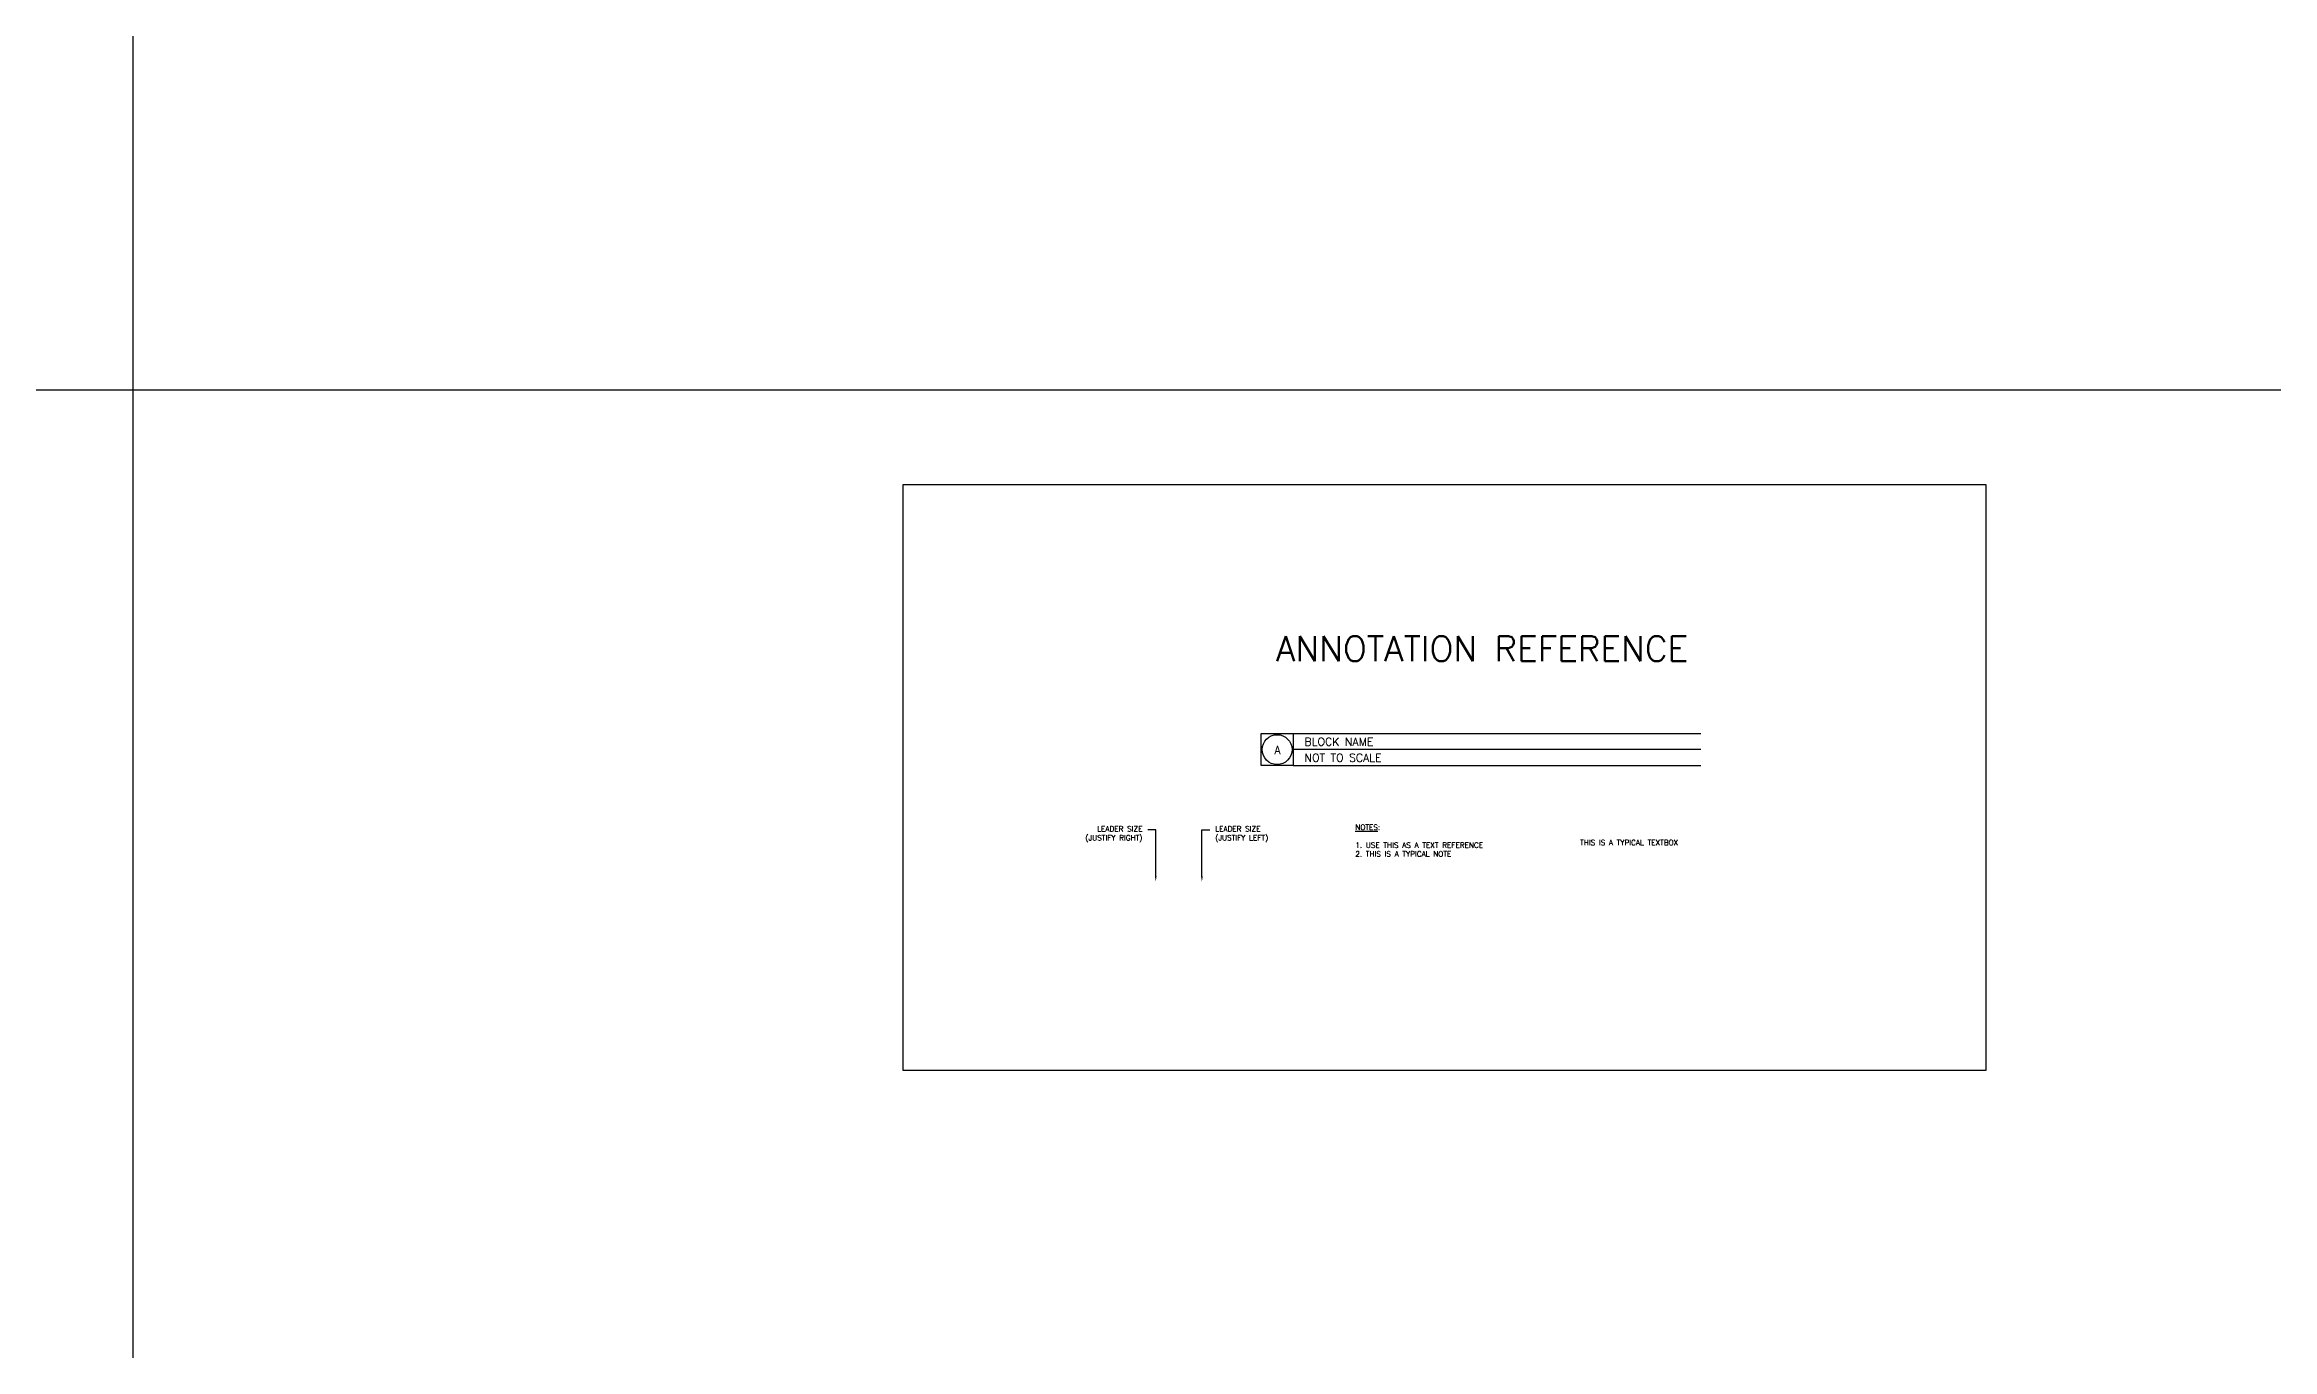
# Model space of a CAD drawing. Header units: inches. Extents: x -6 to 441, y 0 to 338.
# Drawn here: x 215.4 to 267.6, y 94.3 to 124.9 of the extents above; entities that cross this region are included whole.
import ezdxf
from ezdxf import colors
from ezdxf.entities.mleader import LeaderData, LeaderLine
from ezdxf.math import Vec2, Vec3

# ---------------------------------------------------------------- set-up
doc = ezdxf.new("R2010")
doc.units = ezdxf.units.IN
doc.header["$MEASUREMENT"] = 0
doc.styles.add('Roman', font='romans.shx', dxfattribs={"height": 0.125})
doc.styles.add('Roman-A', font='romans.shx', dxfattribs={"height": 0.125})

# ---------------------------------------------------------------- blocks, each defined once
blk = doc.blocks.new('*U28')
blk.add_lwpolyline([(0, 0.75), (0.75, 0.75), (0.75, 0), (0, 0)], close=True)
blk.add_circle((0.375, 0.375), 0.35)
at = {"insert": (0.383, 0.366), "char_height": 0.188, "width": 0.46087, "attachment_point": 5, "style": 'Roman-A'}
blk.add_mtext('A', dxfattribs=at)

msp = doc.modelspace()

# ---------------------------------------------------------------- linework, layer by layer
for p, q in [((217.495, 227.508), (217.495, 0)), ((0, 116.795), (434.989, 116.795)), ((243.927, 108.741), (254.231, 108.741)), ((254.231, 108.366), (244.677, 108.366)), ((244.677, 107.991), (254.231, 107.991))]:
    msp.add_line(p, q)
msp.add_lwpolyline([(235.539, 114.573), (260.903, 114.573), (260.903, 100.852), (235.539, 100.852)], close=True)

# ---------------------------------------------------------------- block references
msp.add_blockref('*U28', (243.927, 107.991))

# ---------------------------------------------------------------- texts
at = {"style": 'Roman-A'}
for s, insert, char_height, width, attachment_point in [('ANNOTATION REFERENCE', (249.104, 111.026), 0.59151, 14.08062, 2), ('BLOCK NAME', (244.943, 108.645), 0.1875, 8.11395, 1), ('NOT TO SCALE', (244.943, 108.27), 0.1875, 8.11395, 1), ('{\\LNOTES}:\\P \\P1. USE THIS AS A TEXT REFERENCE\\P2. THIS IS A TYPICAL NOTE', (246.134, 106.609), 0.125, 4.65793, 1), ('THIS IS A TYPICAL TEXTBOX', (251.401, 106.251), 0.125, 4.81893, 1)]:
    msp.add_mtext(s, dxfattribs=dict(at, insert=insert, char_height=char_height, width=width, attachment_point=attachment_point))

# ---------------------------------------------------------------- leaders
ml = msp.add_multileader_mtext('Standard')
ml.set_content('LEADER SIZE ^J(JUSTIFY RIGHT)', color=256, style='Roman')
ml.set_leader_properties()
ml.build(insert=Vec2(0, 0))
ml.multileader.update_dxf_attribs({"dogleg_length": 0.125, "arrow_head_size": 0.125})
ctx = ml.context
ctx.base_point, ctx.char_height, ctx.arrow_head_size, ctx.landing_gap_size, ctx.plane_origin = Vec3(239.553, 106.489), 0.125, 0.125, 0.125, Vec3(242.733, 104.864)
ctx.text_align_type = 2
notes = []
notes.append((ctx, [(0, (1, 1, 0), (241.459, 106.489), (-1, 0), 0.186, [(0, [(241.459, 105.275)], 0, [])])]))
ctx.mtext.insert, ctx.mtext.alignment, ctx.mtext.flow_direction = Vec3(241.148, 106.572), 3, 5
ml = msp.add_multileader_mtext('Standard')
ml.set_content('LEADER SIZE^J(JUSTIFY LEFT)', color=256, style='Roman')
ml.set_leader_properties()
ml.build(insert=Vec2(0, 0))
ml.multileader.update_dxf_attribs({"dogleg_length": 0.125, "arrow_head_size": 0.125})
ctx = ml.context
ctx.base_point, ctx.char_height, ctx.arrow_head_size, ctx.landing_gap_size, ctx.plane_origin = Vec3(242.727, 106.489), 0.125, 0.125, 0.125, Vec3(242.209, 105.131)
notes.append((ctx, [(0, (1, 1, 0), (242.54, 106.489), (1, 0), 0.186, [(0, [(242.54, 105.275)], 0, [])])]))
ctx.mtext.insert, ctx.mtext.flow_direction = Vec3(242.852, 106.572), 5
for ctx, leaders in notes:
    for number, flags, end, landing, length, lines in leaders:
        leader = LeaderData()
        leader.index, (leader.has_last_leader_line, leader.has_dogleg_vector, leader.attachment_direction) = number, flags
        leader.last_leader_point, leader.dogleg_vector, leader.dogleg_length = Vec3(end), Vec3(landing), length
        for number, points, colour, breaks in lines:
            line = LeaderLine()
            line.index, line.vertices, line.color, line.breaks = number, Vec3.list(points), colors.encode_raw_color(colour), breaks
            leader.lines.append(line)
        ctx.leaders.append(leader)

doc.saveas('drawing.dxf')
